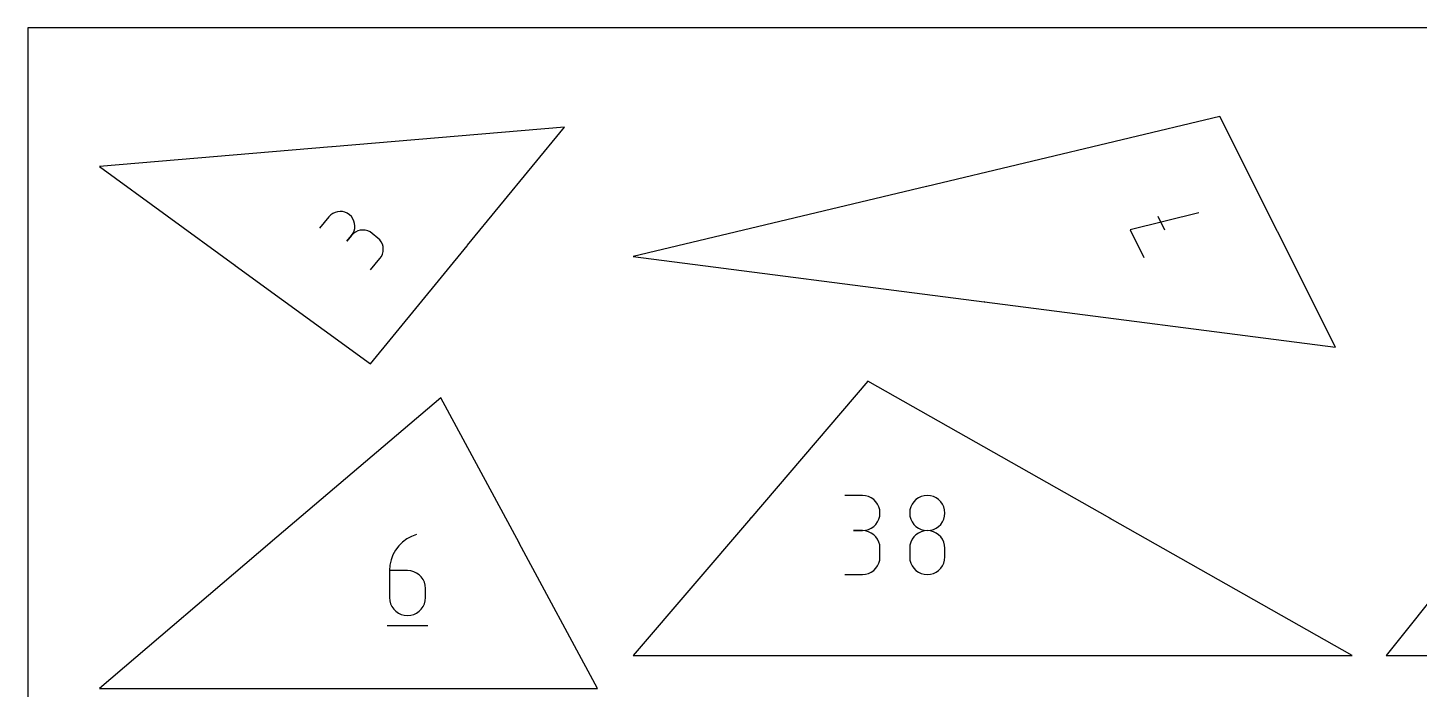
# Model space of a CAD drawing. Extents: x 0 to 200, y 0 to 297.
# Drawn here: x 0 to 129.7, y 235.2 to 296.9 of the extents above; entities that cross this region are included whole.
import ezdxf

# ---------------------------------------------------------------- set-up
doc = ezdxf.new("R2010")
doc.units = 0

msp = doc.modelspace()

# ---------------------------------------------------------------- linework, layer by layer
at = {"layer": 'annotation', "color": 1}
for p, q in [((28.342157, 285.826108), (28.336814, 285.825655)), ((28.342611, 285.820758), (28.33994, 285.820531)), ((28.340506, 285.813867), (28.342157, 285.826108)), ((28.347135, 285.825185), (28.346842, 285.824483)), ((28.347379, 285.825603), (28.347135, 285.825185)), ((28.347685, 285.82596), (28.347379, 285.825603)), ((28.347683, 285.814476), (28.35194, 285.822832)), ((28.353019, 285.814929), (28.347683, 285.814476)), ((28.348042, 285.826254), (28.347685, 285.82596)), ((28.34844, 285.82648), (28.348042, 285.826254)), ((28.348869, 285.826635), (28.34844, 285.82648)), ((28.34932, 285.826716), (28.348869, 285.826635)), ((28.349782, 285.826718), (28.34932, 285.826716)), ((28.350246, 285.82664), (28.349782, 285.826718)), ((28.350701, 285.826476), (28.350246, 285.82664)), ((28.351117, 285.826231), (28.350701, 285.826476)), ((28.350701, 285.826476), (28.350701, 285.826476)), ((28.351473, 285.825925), (28.351117, 285.826231)), ((28.351766, 285.825568), (28.351473, 285.825925)), ((28.351991, 285.825169), (28.351766, 285.825568)), ((28.35194, 285.822832), (28.351945, 285.82284)), ((28.35194, 285.822832), (28.35194, 285.822832)), ((28.351945, 285.82284), (28.35195, 285.822848)), ((28.35195, 285.822848), (28.351955, 285.822856)), ((28.351955, 285.822856), (28.35196, 285.822864)), ((28.35196, 285.822864), (28.351964, 285.822872)), ((28.351964, 285.822872), (28.351969, 285.822881)), ((28.351969, 285.822881), (28.351973, 285.82289)), ((28.351973, 285.82289), (28.351977, 285.822899)), ((28.351977, 285.822899), (28.351981, 285.822909)), ((28.351981, 285.822909), (28.352148, 285.823363)), ((28.351981, 285.822909), (28.351981, 285.822909)), ((28.352146, 285.824739), (28.351991, 285.825169)), ((28.352226, 285.824289), (28.352146, 285.824739)), ((28.352148, 285.823363), (28.352228, 285.823827)), ((28.352228, 285.823827), (28.352226, 285.824289)), ((83.799542, 282.130832), (83.797032, 282.126749)), ((83.803077, 282.116007), (83.799542, 282.130832)), ((28.06677, 279.295476), (27.19989, 278.236184)), ((28.239781, 279.471998), (28.06677, 279.295476)), ((28.435768, 279.610938), (28.239781, 279.471998)), ((28.64926, 279.711795), (28.435768, 279.610938)), ((28.874786, 279.774067), (28.64926, 279.711795)), ((29.106876, 279.797253), (28.874786, 279.774067)), ((29.340057, 279.780852), (29.106876, 279.797253)), ((29.568861, 279.724363), (29.340057, 279.780852)), ((29.787814, 279.627284), (29.568861, 279.724363)), ((29.991447, 279.489113), (29.787814, 279.627284)), ((30.168059, 279.316107), (29.991447, 279.489113)), ((29.991447, 279.489113), (29.991447, 279.489113)), ((30.307225, 279.120117), (30.168059, 279.316107)), ((30.40838, 278.906583), (30.307225, 279.120117)), ((30.470957, 278.680947), (30.40838, 278.906583)), ((109.17523, 279.678853), (102.781669, 278.074514)), ((105.343385, 279.358453), (105.98436, 278.079579)), ((30.185355, 277.561716), (30.324161, 277.76623)), ((30.358366, 277.738238), (30.185355, 277.561716)), ((30.324161, 277.76623), (30.421558, 277.985852)), ((30.554353, 277.877179), (30.358366, 277.738238)), ((30.421558, 277.985852), (30.478112, 278.21514)), ((30.49439, 278.448653), (30.470957, 278.680947)), ((30.478112, 278.21514), (30.49439, 278.448653)), ((30.767845, 277.978035), (30.554353, 277.877179)), ((30.993371, 278.040307), (30.767845, 277.978035)), ((31.225461, 278.063494), (30.993371, 278.040307)), ((31.458643, 278.047092), (31.225461, 278.063494)), ((31.687446, 277.990603), (31.458643, 278.047092)), ((31.906399, 277.893524), (31.687446, 277.990603)), ((32.110032, 277.755353), (31.906399, 277.893524)), ((32.640426, 277.321301), (32.110032, 277.755353)), ((32.110032, 277.755353), (32.110032, 277.755353)), ((102.781669, 278.074514), (104.0638, 275.516406)), ((116.525687, 277.896824), (116.538794, 277.903393)), ((116.529383, 277.890044), (116.529379, 277.88989)), ((116.529379, 277.88989), (116.529379, 277.88989)), ((116.529379, 277.88989), (116.529418, 277.889528)), ((116.529398, 277.890196), (116.529383, 277.890044)), ((116.529424, 277.890346), (116.529398, 277.890196)), ((116.529418, 277.889528), (116.529518, 277.889188)), ((116.52946, 277.890492), (116.529424, 277.890346)), ((116.529507, 277.890635), (116.52946, 277.890492)), ((116.529565, 277.890774), (116.529507, 277.890635)), ((116.529518, 277.889188), (116.529673, 277.888874)), ((116.529632, 277.890908), (116.529565, 277.890774)), ((116.52971, 277.891037), (116.529632, 277.890908)), ((116.529673, 277.888874), (116.529878, 277.888592)), ((116.529797, 277.891161), (116.52971, 277.891037)), ((116.530729, 277.892257), (116.529797, 277.891161)), ((116.529797, 277.891161), (116.529797, 277.891161)), ((116.529878, 277.888592), (116.530126, 277.88835)), ((116.530126, 277.88835), (116.530413, 277.888152)), ((116.530413, 277.888152), (116.530731, 277.888004)), ((116.531758, 277.893244), (116.530729, 277.892257)), ((116.530731, 277.888004), (116.531076, 277.887913)), ((116.531076, 277.887913), (116.53144, 277.887884)), ((116.53144, 277.887884), (116.532875, 277.887972)), ((116.53144, 277.887884), (116.53144, 277.887884)), ((116.532874, 277.894118), (116.531758, 277.893244)), ((116.534067, 277.894873), (116.532874, 277.894118)), ((116.532875, 277.887972), (116.534281, 277.888202)), ((116.535327, 277.895505), (116.534067, 277.894873)), ((116.534281, 277.888202), (116.535648, 277.888572)), ((116.538794, 277.903393), (116.534419, 277.904846)), ((116.536646, 277.896008), (116.535327, 277.895505)), ((116.535648, 277.888572), (116.536966, 277.889075)), ((116.538012, 277.896379), (116.536646, 277.896008)), ((116.536966, 277.889075), (116.538227, 277.889706)), ((116.539417, 277.896611), (116.538012, 277.896379)), ((116.538227, 277.889706), (116.539419, 277.890462)), ((116.54085, 277.896701), (116.539417, 277.896611)), ((116.539419, 277.890462), (116.540535, 277.891337)), ((116.540535, 277.891337), (116.541562, 277.892326)), ((116.541216, 277.896673), (116.54085, 277.896701)), ((116.54085, 277.896701), (116.54085, 277.896701)), ((116.541562, 277.896582), (116.541216, 277.896673)), ((116.541881, 277.896435), (116.541562, 277.896582)), ((116.541562, 277.892326), (116.542493, 277.893424)), ((116.542167, 277.896236), (116.541881, 277.896435)), ((116.542416, 277.895993), (116.542167, 277.896236)), ((116.54262, 277.89571), (116.542416, 277.895993)), ((116.542493, 277.893424), (116.542581, 277.893548)), ((116.542493, 277.893424), (116.542493, 277.893424)), ((116.542581, 277.893548), (116.542658, 277.893678)), ((116.542775, 277.895394), (116.54262, 277.89571)), ((116.542658, 277.893678), (116.542726, 277.893813)), ((116.542726, 277.893813), (116.542784, 277.893953)), ((116.542874, 277.895051), (116.542775, 277.895394)), ((116.542784, 277.893953), (116.542831, 277.894096)), ((116.542831, 277.894096), (116.542868, 277.894241)), ((116.542868, 277.894241), (116.542894, 277.894389)), ((116.542911, 277.894686), (116.542874, 277.895051)), ((116.542894, 277.894389), (116.542908, 277.894537)), ((116.542908, 277.894537), (116.542911, 277.894686)), ((116.542911, 277.894686), (116.542911, 277.894686)), ((30.185355, 277.561716), (29.751303, 277.031322)), ((29.751303, 277.031322), (30.185355, 277.561716)), ((30.185355, 277.561716), (30.185355, 277.561716)), ((32.816226, 277.14896), (32.640426, 277.321301)), ((32.954741, 276.953502), (32.816226, 277.14896)), ((33.055387, 276.740385), (32.954741, 276.953502)), ((33.117581, 276.515063), (33.055387, 276.740385)), ((33.140739, 276.282993), (33.117581, 276.515063)), ((40.984038, 276.624615), (40.984035, 276.624326)), ((40.984035, 276.624326), (40.984082, 276.624036)), ((40.984091, 276.624897), (40.984038, 276.624615)), ((40.984082, 276.624036), (40.984183, 276.623752)), ((40.98419, 276.625165), (40.984091, 276.624897)), ((40.984183, 276.623752), (40.984183, 276.623752)), ((40.984183, 276.623752), (40.984731, 276.622702)), ((40.984333, 276.625414), (40.98419, 276.625165)), ((40.984516, 276.625636), (40.984333, 276.625414)), ((40.984739, 276.625826), (40.984516, 276.625636)), ((40.984731, 276.622702), (40.985377, 276.621723)), ((40.984998, 276.625977), (40.984739, 276.625826)), ((40.985115, 276.626026), (40.984998, 276.625977)), ((40.984998, 276.625977), (40.984998, 276.625977)), ((40.985235, 276.626065), (40.985115, 276.626026)), ((40.985356, 276.626096), (40.985235, 276.626065)), ((40.985478, 276.626118), (40.985356, 276.626096)), ((40.985377, 276.621723), (40.986114, 276.620819)), ((40.985602, 276.62613), (40.985478, 276.626118)), ((40.985725, 276.626134), (40.985602, 276.62613)), ((40.985849, 276.626128), (40.985725, 276.626134)), ((40.985972, 276.626113), (40.985849, 276.626128)), ((40.986095, 276.626089), (40.985972, 276.626113)), ((40.987232, 276.625757), (40.986095, 276.626089)), ((40.986095, 276.626089), (40.986095, 276.626089)), ((40.986114, 276.620819), (40.986936, 276.619996)), ((40.986936, 276.619996), (40.987834, 276.619261)), ((40.988321, 276.625315), (40.987232, 276.625757)), ((40.987834, 276.619261), (40.988804, 276.618618)), ((40.989353, 276.624769), (40.988321, 276.625315)), ((40.988804, 276.618618), (40.989836, 276.618073)), ((40.990321, 276.624126), (40.989353, 276.624769)), ((40.989836, 276.618073), (40.990926, 276.617633)), ((40.99122, 276.62339), (40.990321, 276.624126)), ((40.990672, 276.633162), (40.998319, 276.623435)), ((40.990926, 276.617633), (40.992065, 276.617302)), ((40.992042, 276.622568), (40.99122, 276.62339)), ((40.99278, 276.621665), (40.992042, 276.622568)), ((40.992065, 276.617302), (40.992065, 276.617302)), ((40.992065, 276.617302), (40.992187, 276.617278)), ((40.992187, 276.617278), (40.992311, 276.617263)), ((40.992311, 276.617263), (40.992436, 276.617257)), ((40.992436, 276.617257), (40.99256, 276.617261)), ((40.99256, 276.617261), (40.992683, 276.617273)), ((40.992683, 276.617273), (40.992805, 276.617295)), ((40.993427, 276.620687), (40.99278, 276.621665)), ((40.992805, 276.617295), (40.992925, 276.617325)), ((40.992925, 276.617325), (40.993041, 276.617364)), ((40.993041, 276.617364), (40.993154, 276.617412)), ((40.993154, 276.617412), (40.993416, 276.617563)), ((40.993154, 276.617412), (40.993154, 276.617412)), ((40.993416, 276.617563), (40.993641, 276.617753)), ((40.993976, 276.619639), (40.993427, 276.620687)), ((40.993641, 276.617753), (40.993827, 276.617975)), ((40.993827, 276.617975), (40.99397, 276.618224)), ((40.99397, 276.618224), (40.99407, 276.618493)), ((40.994078, 276.619354), (40.993976, 276.619639)), ((40.993976, 276.619639), (40.993976, 276.619639)), ((40.99407, 276.618493), (40.994123, 276.618775)), ((40.994126, 276.619064), (40.994078, 276.619354)), ((40.994123, 276.618775), (40.994126, 276.619064)), ((40.994156, 276.626841), (40.995857, 276.628919)), ((40.998319, 276.623435), (41.00172, 276.627592)), ((31.964463, 274.33706), (32.831343, 275.396353)), ((32.831343, 275.396353), (32.970163, 275.600855)), ((32.831343, 275.396353), (32.831343, 275.396353)), ((32.970163, 275.600855), (33.067613, 275.820433)), ((33.067613, 275.820433), (33.124277, 276.049631)), ((33.124277, 276.049631), (33.140739, 276.282993)), ((19.308946, 274.782761), (19.308938, 274.782183)), ((19.308938, 274.782183), (19.309027, 274.781612)), ((19.309054, 274.783335), (19.308946, 274.782761)), ((19.309027, 274.781612), (19.309213, 274.781064)), ((19.309264, 274.783891), (19.309054, 274.783335)), ((19.309213, 274.781064), (19.309492, 274.780551)), ((19.309578, 274.784416), (19.309264, 274.783891)), ((19.309492, 274.780551), (19.309862, 274.780087)), ((19.312567, 274.788527), (19.309578, 274.784416)), ((19.309578, 274.784416), (19.309578, 274.784416)), ((19.309862, 274.780087), (19.310322, 274.779685)), ((19.310322, 274.779685), (19.310322, 274.779685)), ((19.310322, 274.779685), (19.310846, 274.779372)), ((19.310846, 274.779372), (19.311401, 274.779163)), ((19.311401, 274.779163), (19.311975, 274.779056)), ((19.311975, 274.779056), (19.312554, 274.779048)), ((19.312554, 274.779048), (19.313124, 274.779139)), ((19.313231, 274.789314), (19.312567, 274.788527)), ((19.315304, 274.786537), (19.312567, 274.788527)), ((19.313124, 274.779139), (19.313673, 274.779325)), ((19.313989, 274.789984), (19.313231, 274.789314)), ((19.313673, 274.779325), (19.314186, 274.779605)), ((19.314825, 274.790533), (19.313989, 274.789984)), ((19.314186, 274.779605), (19.31465, 274.779976)), ((19.31465, 274.779976), (19.315052, 274.780436)), ((19.315724, 274.790956), (19.314825, 274.790533)), ((19.315052, 274.780436), (19.316049, 274.781806)), ((19.315763, 274.786135), (19.315304, 274.786537)), ((19.316671, 274.791248), (19.315724, 274.790956)), ((19.316133, 274.785672), (19.315763, 274.786135)), ((19.316049, 274.781806), (19.316363, 274.782331)), ((19.316049, 274.781806), (19.316049, 274.781806)), ((19.316412, 274.785159), (19.316133, 274.785672)), ((19.316363, 274.782331), (19.316572, 274.782887)), ((19.316598, 274.784611), (19.316412, 274.785159)), ((19.316572, 274.782887), (19.31668, 274.783461)), ((19.316688, 274.78404), (19.316598, 274.784611)), ((19.317653, 274.791404), (19.316671, 274.791248)), ((19.31668, 274.783461), (19.316688, 274.78404)), ((19.323484, 274.791314), (19.31732, 274.795794)), ((19.318654, 274.791421), (19.317653, 274.791404)), ((19.319659, 274.791293), (19.318654, 274.791421)), ((19.320654, 274.791016), (19.319659, 274.791293)), ((19.320654, 274.791016), (19.320654, 274.791016)), ((89.178426, 271.373048), (89.178407, 271.372567)), ((89.178407, 271.372567), (89.178473, 271.372103)), ((89.17853, 271.37352), (89.178426, 271.373048)), ((89.178426, 271.373048), (89.178426, 271.373048)), ((89.178473, 271.372103), (89.178616, 271.371664)), ((89.178712, 271.373955), (89.17853, 271.37352)), ((89.178616, 271.371664), (89.17883, 271.37126)), ((89.178962, 271.374344), (89.178712, 271.373955)), ((89.17883, 271.37126), (89.179109, 271.370898)), ((89.179272, 271.374681), (89.178962, 271.374344)), ((89.179112, 271.378362), (89.179093, 271.377881)), ((89.179093, 271.377881), (89.179159, 271.377416)), ((89.179109, 271.370898), (89.179446, 271.370588)), ((89.179284, 271.379692), (89.179112, 271.378362)), ((89.179112, 271.378362), (89.179112, 271.378362)), ((89.179159, 271.377416), (89.179302, 271.376978)), ((89.179633, 271.374961), (89.179272, 271.374681)), ((89.179388, 271.380163), (89.179284, 271.379692)), ((89.179302, 271.376978), (89.179516, 271.376574)), ((89.179569, 271.380595), (89.179388, 271.380163)), ((89.179446, 271.370588), (89.179834, 271.370338)), ((89.179516, 271.376574), (89.179795, 271.376212)), ((89.179819, 271.380983), (89.179569, 271.380595)), ((89.180038, 271.375175), (89.179633, 271.374961)), ((89.179795, 271.376212), (89.180132, 271.375902)), ((89.180129, 271.381319), (89.179819, 271.380983)), ((89.179834, 271.370338), (89.180268, 271.370156)), ((89.180477, 271.375319), (89.180038, 271.375175)), ((89.18049, 271.381598), (89.180129, 271.381319)), ((89.180132, 271.375902), (89.18052, 271.375652)), ((89.180268, 271.370156), (89.18074, 271.370052)), ((89.180943, 271.375384), (89.180477, 271.375319)), ((89.180895, 271.381812), (89.18049, 271.381598)), ((89.18052, 271.375652), (89.180954, 271.37547)), ((89.18074, 271.370052), (89.183397, 271.369709)), ((89.181334, 271.381956), (89.180895, 271.381812)), ((89.181426, 271.375366), (89.180943, 271.375384)), ((89.180954, 271.37547), (89.181426, 271.375366)), ((89.1818, 271.382021), (89.181334, 271.381956)), ((89.181426, 271.375366), (89.182757, 271.375194)), ((89.182757, 271.375194), (89.181426, 271.375366)), ((89.181426, 271.375366), (89.181426, 271.375366)), ((89.182283, 271.382002), (89.1818, 271.382021)), ((89.18494, 271.381659), (89.182283, 271.382002)), ((89.182283, 271.382002), (89.182283, 271.382002)), ((89.188913, 271.377097), (89.188894, 271.376613)), ((89.188894, 271.376613), (89.188959, 271.376148)), ((89.189084, 271.37842), (89.188913, 271.377097)), ((89.188913, 271.377097), (89.188913, 271.377097)), ((89.188959, 271.376148), (89.189102, 271.375709)), ((89.189188, 271.378893), (89.189084, 271.37842)), ((89.189102, 271.375709), (89.189316, 271.375305)), ((89.18937, 271.379327), (89.189188, 271.378893)), ((89.189205, 271.368945), (89.190003, 271.369132)), ((89.189205, 271.368945), (89.189205, 271.368945)), ((89.195267, 271.381847), (89.189284, 271.382619)), ((89.189316, 271.375305), (89.189595, 271.374945)), ((89.189619, 271.379716), (89.18937, 271.379327)), ((89.189595, 271.374945), (89.189932, 271.374635)), ((89.189929, 271.380053), (89.189619, 271.379716)), ((89.190291, 271.380332), (89.189929, 271.380053)), ((89.189932, 271.374635), (89.190321, 271.374386)), ((89.190003, 271.369132), (89.190751, 271.369426)), ((89.190696, 271.380547), (89.190291, 271.380332)), ((89.190321, 271.374386), (89.190755, 271.374205)), ((89.191135, 271.38069), (89.190696, 271.380547)), ((89.190751, 271.369426), (89.191441, 271.369819)), ((89.190755, 271.374205), (89.191227, 271.3741)), ((89.191601, 271.380756), (89.191135, 271.38069)), ((89.191227, 271.3741), (89.193884, 271.373757)), ((89.191441, 271.369819), (89.192064, 271.370302)), ((89.192084, 271.380737), (89.191601, 271.380756)), ((89.192064, 271.370302), (89.192612, 271.370865)), ((89.192555, 271.380633), (89.192084, 271.380737)), ((89.192084, 271.380737), (89.192084, 271.380737)), ((89.192989, 271.380451), (89.192555, 271.380633)), ((89.192612, 271.370865), (89.193076, 271.371502)), ((89.193377, 271.380201), (89.192989, 271.380451)), ((89.193076, 271.371502), (89.193449, 271.372201)), ((89.193714, 271.379891), (89.193377, 271.380201)), ((89.193449, 271.372201), (89.193721, 271.372956)), ((89.193993, 271.379528), (89.193714, 271.379891)), ((89.193721, 271.372956), (89.193884, 271.373757)), ((89.193884, 271.373757), (89.194397, 271.377734)), ((89.194207, 271.379123), (89.193993, 271.379528)), ((89.194351, 271.378684), (89.194207, 271.379123)), ((89.194416, 271.378218), (89.194351, 271.378684)), ((89.194397, 271.377734), (89.194416, 271.378218)), ((89.194397, 271.377734), (89.194397, 271.377734)), ((77.812682, 253.308043), (76.173733, 253.308043)), ((78.10745, 253.281585), (77.812682, 253.308043)), ((78.384818, 253.205337), (78.10745, 253.281585)), ((78.64017, 253.08399), (78.384818, 253.205337)), ((78.868894, 252.922231), (78.64017, 253.08399)), ((83.031634, 253.083527), (82.802849, 252.921768)), ((83.28691, 253.204875), (83.031634, 253.083527)), ((83.564018, 253.281122), (83.28691, 253.204875)), ((83.858299, 253.30758), (83.564018, 253.281122)), ((84.152581, 253.281122), (83.858299, 253.30758)), ((83.858299, 253.30758), (83.858299, 253.30758)), ((84.429689, 253.204875), (84.152581, 253.281122)), ((84.684965, 253.083527), (84.429689, 253.204875)), ((84.91375, 252.921768), (84.684965, 253.083527)), ((79.066377, 252.724752), (78.868894, 252.922231)), ((79.228005, 252.49624), (79.066377, 252.724752)), ((79.349166, 252.241386), (79.228005, 252.49624)), ((79.425245, 251.964879), (79.349166, 252.241386)), ((79.45163, 251.671409), (79.425245, 251.964879)), ((79.425245, 251.376561), (79.45163, 251.671409)), ((79.45163, 251.671409), (79.45163, 251.671409)), ((82.245797, 251.964416), (82.219351, 251.670946)), ((82.219351, 251.670946), (82.219351, 251.670946)), ((82.219351, 251.670946), (82.245812, 251.376098)), ((82.322029, 252.240923), (82.245797, 251.964416)), ((82.443387, 252.495777), (82.322029, 252.240923)), ((82.605214, 252.724289), (82.443387, 252.495777)), ((82.802849, 252.921768), (82.605214, 252.724289)), ((85.111385, 252.724289), (84.91375, 252.921768)), ((85.273212, 252.495777), (85.111385, 252.724289)), ((85.39457, 252.240923), (85.273212, 252.495777)), ((85.470802, 251.964416), (85.39457, 252.240923)), ((85.470787, 251.376098), (85.497248, 251.670946)), ((85.497248, 251.670946), (85.470802, 251.964416)), ((85.497248, 251.670946), (85.497248, 251.670946)), ((67.374158, 251.180624), (67.372418, 251.178587)), ((67.374504, 251.180962), (67.374158, 251.180624)), ((67.374893, 251.181226), (67.374504, 251.180962)), ((67.375315, 251.181415), (67.374893, 251.181226)), ((67.375759, 251.181527), (67.375315, 251.181415)), ((67.376214, 251.181563), (67.375759, 251.181527)), ((67.37667, 251.181521), (67.376214, 251.181563)), ((67.377115, 251.181401), (67.37667, 251.181521)), ((67.377539, 251.181202), (67.377115, 251.181401)), ((67.378232, 251.177144), (67.37736, 251.176124)), ((67.37736, 251.176124), (67.378232, 251.177144)), ((67.377932, 251.180923), (67.377539, 251.181202)), ((67.378271, 251.180577), (67.377932, 251.180923)), ((67.377932, 251.180923), (67.377932, 251.180923)), ((67.378232, 251.177144), (67.378512, 251.177538)), ((67.378578, 251.177482), (67.378232, 251.177144)), ((67.378232, 251.177144), (67.378232, 251.177144)), ((67.378535, 251.180188), (67.378271, 251.180577)), ((67.378512, 251.177538), (67.378712, 251.177964)), ((67.378724, 251.179766), (67.378535, 251.180188)), ((67.378967, 251.177746), (67.378578, 251.177482)), ((67.378712, 251.177964), (67.378832, 251.17841)), ((67.378837, 251.179322), (67.378724, 251.179766)), ((67.378832, 251.17841), (67.378873, 251.178866)), ((67.378873, 251.178866), (67.378837, 251.179322)), ((67.379389, 251.177934), (67.378967, 251.177746)), ((67.379833, 251.178047), (67.379389, 251.177934)), ((67.380288, 251.178082), (67.379833, 251.178047)), ((67.379967, 251.186881), (67.379926, 251.186424)), ((67.379926, 251.186424), (67.379962, 251.185969)), ((67.379962, 251.185969), (67.380074, 251.185524)), ((67.380087, 251.187327), (67.379967, 251.186881)), ((67.380074, 251.185524), (67.380263, 251.185102)), ((67.380287, 251.187752), (67.380087, 251.187327)), ((67.380263, 251.185102), (67.380527, 251.184712)), ((67.380566, 251.188146), (67.380287, 251.187752)), ((67.380743, 251.178041), (67.380288, 251.178082)), ((67.380527, 251.184712), (67.380866, 251.184366)), ((67.380912, 251.188484), (67.380566, 251.188146)), ((67.380566, 251.188146), (67.380566, 251.188146)), ((67.381189, 251.177921), (67.380743, 251.178041)), ((67.380866, 251.184366), (67.381885, 251.183495)), ((67.381301, 251.188748), (67.380912, 251.188484)), ((67.381613, 251.177722), (67.381189, 251.177921)), ((67.381723, 251.188936), (67.381301, 251.188748)), ((67.381579, 251.17076), (67.383319, 251.172797)), ((67.382006, 251.177443), (67.381613, 251.177722)), ((67.382168, 251.189048), (67.381723, 251.188936)), ((67.381885, 251.183495), (67.381885, 251.183495)), ((67.381885, 251.183495), (67.38228, 251.183215)), ((67.383026, 251.176571), (67.382006, 251.177443)), ((67.382006, 251.177443), (67.382006, 251.177443)), ((67.382623, 251.189084), (67.382168, 251.189048)), ((67.38228, 251.183215), (67.382706, 251.183015)), ((67.383079, 251.189041), (67.382623, 251.189084)), ((67.382706, 251.183015), (67.383152, 251.182895)), ((67.383363, 251.176227), (67.383026, 251.176571)), ((67.383526, 251.188921), (67.383079, 251.189041)), ((67.383152, 251.182895), (67.383609, 251.182853)), ((67.383319, 251.172797), (67.3836, 251.173191)), ((67.383319, 251.172797), (67.383319, 251.172797)), ((67.383626, 251.175839), (67.383363, 251.176227)), ((67.383952, 251.18872), (67.383526, 251.188921)), ((67.3836, 251.173191), (67.383799, 251.173617)), ((67.383609, 251.182853), (67.384065, 251.182888)), ((67.383814, 251.175418), (67.383626, 251.175839)), ((67.383799, 251.173617), (67.38392, 251.174063)), ((67.383926, 251.174974), (67.383814, 251.175418)), ((67.38392, 251.174063), (67.383962, 251.174519)), ((67.383962, 251.174519), (67.383926, 251.174974)), ((67.384346, 251.18844), (67.383952, 251.18872)), ((67.384065, 251.182888), (67.384509, 251.183001)), ((67.387405, 251.185827), (67.384346, 251.18844)), ((67.384346, 251.18844), (67.384346, 251.18844)), ((67.384509, 251.183001), (67.384931, 251.183189)), ((67.384931, 251.183189), (67.38532, 251.183452)), ((67.38532, 251.183452), (67.385665, 251.18379)), ((67.385665, 251.18379), (67.387405, 251.185827)), ((67.387985, 251.185253), (67.387405, 251.185827)), ((67.388467, 251.184614), (67.387985, 251.185253)), ((67.388848, 251.18392), (67.388467, 251.184614)), ((67.389126, 251.183184), (67.388848, 251.18392)), ((67.388868, 251.17929), (67.389148, 251.180058)), ((67.388868, 251.17929), (67.388868, 251.17929)), ((67.388927, 251.177038), (67.392846, 251.181625)), ((67.389298, 251.182418), (67.389126, 251.183184)), ((67.389148, 251.180058), (67.389312, 251.180843)), ((67.38936, 251.181634), (67.389298, 251.182418)), ((67.389312, 251.180843), (67.38936, 251.181634)), ((78.64017, 250.254371), (78.868894, 250.416364)), ((78.868894, 250.416364), (79.066377, 250.614231)), ((79.066377, 250.614231), (79.228005, 250.843321)), ((79.228005, 250.843321), (79.349166, 251.098981)), ((79.349166, 251.098981), (79.425245, 251.376561)), ((82.245812, 251.376098), (82.322082, 251.098518)), ((82.322082, 251.098518), (82.44349, 250.842858)), ((82.44349, 250.842858), (82.605366, 250.613768)), ((82.605366, 250.613768), (82.803039, 250.415901)), ((82.803039, 250.415901), (83.03184, 250.253908)), ((84.684759, 250.253908), (84.91356, 250.415901)), ((84.91356, 250.415901), (85.111233, 250.613768)), ((85.111233, 250.613768), (85.273109, 250.842858)), ((85.273109, 250.842858), (85.394517, 251.098518)), ((85.394517, 251.098518), (85.470787, 251.376098)), ((100.884507, 251.178981), (100.892742, 251.183475)), ((100.889168, 251.176341), (100.884507, 251.178981)), ((100.890104, 251.188133), (100.889466, 251.187719)), ((100.890542, 251.188339), (100.890104, 251.188133)), ((100.890997, 251.188462), (100.890542, 251.188339)), ((100.891457, 251.188503), (100.890997, 251.188462)), ((100.891913, 251.188464), (100.891457, 251.188503)), ((100.892356, 251.18835), (100.891913, 251.188464)), ((100.89207, 251.172964), (100.897318, 251.169991)), ((100.892773, 251.188162), (100.892356, 251.18835)), ((100.892742, 251.183475), (100.892751, 251.183479)), ((100.892742, 251.183475), (100.892742, 251.183475)), ((100.892751, 251.183479), (100.89276, 251.183482)), ((100.89276, 251.183482), (100.892768, 251.183486)), ((100.892768, 251.183486), (100.892777, 251.18349)), ((100.893156, 251.187903), (100.892773, 251.188162)), ((100.892777, 251.18349), (100.892785, 251.183495)), ((100.892785, 251.183495), (100.892794, 251.183499)), ((100.892794, 251.183499), (100.892802, 251.183504)), ((100.892802, 251.183504), (100.892811, 251.18351)), ((100.892811, 251.18351), (100.89282, 251.183516)), ((100.89282, 251.183516), (100.893214, 251.183797)), ((100.89282, 251.183516), (100.89282, 251.183516)), ((100.893495, 251.187576), (100.893156, 251.187903)), ((100.893214, 251.183797), (100.893542, 251.184134)), ((100.893779, 251.187184), (100.893495, 251.187576)), ((100.893542, 251.184134), (100.893802, 251.184516)), ((100.893983, 251.186747), (100.893779, 251.187184)), ((100.893779, 251.187184), (100.893779, 251.187184)), ((100.893802, 251.184516), (100.89399, 251.184934)), ((100.894104, 251.186293), (100.893983, 251.186747)), ((100.89399, 251.184934), (100.894105, 251.185376)), ((100.894144, 251.185832), (100.894104, 251.186293)), ((100.894105, 251.185376), (100.894144, 251.185832)), ((100.894269, 251.173451), (100.894269, 251.173451)), ((100.894269, 251.173451), (100.895076, 251.173322)), ((100.895076, 251.173322), (100.895878, 251.173311)), ((100.895878, 251.173311), (100.896663, 251.173414)), ((100.896663, 251.173414), (100.897421, 251.173625)), ((100.896752, 251.180209), (100.896719, 251.179747)), ((100.896719, 251.179747), (100.896764, 251.179291)), ((100.896867, 251.180665), (100.896752, 251.180209)), ((100.896764, 251.179291), (100.896886, 251.178851)), ((100.897067, 251.181105), (100.896867, 251.180665)), ((100.896886, 251.178851), (100.897081, 251.178436)), ((100.897728, 251.182272), (100.897067, 251.181105)), ((100.897067, 251.181105), (100.897067, 251.181105)), ((100.897081, 251.178436), (100.897346, 251.178058)), ((100.897346, 251.178058), (100.897679, 251.177726)), ((100.897421, 251.173625), (100.89814, 251.173939)), ((100.897679, 251.177726), (100.898076, 251.177452)), ((100.898003, 251.18267), (100.897728, 251.182272)), ((100.898335, 251.183004), (100.898003, 251.18267)), ((100.898076, 251.177452), (100.900406, 251.176131)), ((100.89814, 251.173939), (100.89881, 251.174352)), ((100.898714, 251.183269), (100.898335, 251.183004)), ((100.899129, 251.183465), (100.898714, 251.183269)), ((100.89881, 251.174352), (100.899418, 251.174858)), ((100.899569, 251.183587), (100.899129, 251.183465)), ((100.899418, 251.174858), (100.899954, 251.175453)), ((100.900025, 251.183633), (100.899569, 251.183587)), ((100.899954, 251.175453), (100.900406, 251.176131)), ((100.900486, 251.1836), (100.900025, 251.183633)), ((100.900406, 251.176131), (100.902389, 251.179632)), ((100.900941, 251.183485), (100.900486, 251.1836)), ((100.901381, 251.183286), (100.900941, 251.183485)), ((100.901779, 251.183011), (100.901381, 251.183286)), ((100.901381, 251.183286), (100.901381, 251.183286)), ((100.902112, 251.182679), (100.901779, 251.183011)), ((100.902377, 251.1823), (100.902112, 251.182679)), ((100.902572, 251.181886), (100.902377, 251.1823)), ((100.902389, 251.179632), (100.902589, 251.180072)), ((100.902389, 251.179632), (100.902389, 251.179632)), ((100.902693, 251.181445), (100.902572, 251.181886)), ((100.902589, 251.180072), (100.902705, 251.180528)), ((100.902738, 251.180989), (100.902693, 251.181445)), ((100.902705, 251.180528), (100.902738, 251.180989)), ((35.322858, 249.247214), (34.925566, 248.947612)), ((35.764307, 249.490246), (35.322858, 249.247214)), ((36.245382, 249.67062), (35.764307, 249.490246)), ((36.245382, 249.67062), (36.245382, 249.67062)), ((77.812682, 250.030146), (76.99205, 250.030146)), ((76.99205, 250.030146), (77.812682, 250.030146)), ((77.812682, 250.030146), (78.10745, 250.056611)), ((78.10745, 250.003688), (77.812682, 250.030146)), ((77.812682, 250.030146), (77.812682, 250.030146)), ((78.10745, 250.056611), (78.384818, 250.132903)), ((78.384818, 249.927441), (78.10745, 250.003688)), ((78.384818, 250.132903), (78.64017, 250.254371)), ((78.64017, 249.806093), (78.384818, 249.927441)), ((78.868894, 249.644335), (78.64017, 249.806093)), ((79.066377, 249.446855), (78.868894, 249.644335)), ((79.228005, 249.218344), (79.066377, 249.446855)), ((79.349166, 248.96349), (79.228005, 249.218344)), ((82.443387, 249.216646), (82.322029, 248.961067)), ((82.605214, 249.445678), (82.443387, 249.216646)), ((82.802849, 249.643506), (82.605214, 249.445678)), ((83.031634, 249.805476), (82.802849, 249.643506)), ((83.28691, 249.926932), (83.031634, 249.805476)), ((83.03184, 250.253908), (83.287097, 250.13244)), ((83.564018, 250.00322), (83.28691, 249.926932)), ((83.287097, 250.13244), (83.56414, 250.056148)), ((83.858299, 250.029684), (83.564018, 250.00322)), ((83.56414, 250.056148), (83.858299, 250.029684)), ((83.858299, 250.029684), (84.152459, 250.056148)), ((84.152581, 250.003235), (83.858299, 250.029684)), ((83.858299, 250.029684), (83.858299, 250.029684)), ((83.858299, 250.029684), (83.858299, 250.029684)), ((84.152459, 250.056148), (84.429502, 250.13244)), ((84.429689, 249.926986), (84.152581, 250.003235)), ((84.429502, 250.13244), (84.684759, 250.253908)), ((84.684965, 249.805579), (84.429689, 249.926986)), ((84.91375, 249.643659), (84.684965, 249.805579)), ((85.111385, 249.445868), (84.91375, 249.643659)), ((85.273212, 249.216852), (85.111385, 249.445868)), ((85.39457, 248.961253), (85.273212, 249.216852)), ((22.578096, 248.868462), (22.577728, 248.863866)), ((22.5876, 248.857298), (22.578096, 248.868462)), ((22.584052, 248.872772), (22.584046, 248.872415)), ((22.584046, 248.872415), (22.584106, 248.872053)), ((22.584119, 248.873117), (22.584052, 248.872772)), ((22.584106, 248.872053), (22.584106, 248.872053)), ((22.584106, 248.872053), (22.584535, 248.870682)), ((22.584243, 248.873442), (22.584119, 248.873117)), ((22.58442, 248.873742), (22.584243, 248.873442)), ((22.584646, 248.874008), (22.58442, 248.873742)), ((22.584535, 248.870682), (22.585095, 248.869373)), ((22.584916, 248.874233), (22.584646, 248.874008)), ((22.585226, 248.874411), (22.584916, 248.874233)), ((22.585095, 248.869373), (22.58578, 248.868134)), ((22.585572, 248.874535), (22.585226, 248.874411)), ((22.585717, 248.874567), (22.585572, 248.874535)), ((22.585572, 248.874535), (22.585572, 248.874535)), ((22.585864, 248.874589), (22.585717, 248.874567)), ((22.58578, 248.868134), (22.586584, 248.866974)), ((22.586014, 248.874599), (22.585864, 248.874589)), ((22.586164, 248.874598), (22.586014, 248.874599)), ((22.586314, 248.874586), (22.586164, 248.874598)), ((22.586463, 248.874563), (22.586314, 248.874586)), ((22.58661, 248.874529), (22.586463, 248.874563)), ((22.586584, 248.866974), (22.587497, 248.865901)), ((22.586755, 248.874485), (22.58661, 248.874529)), ((22.586897, 248.874429), (22.586755, 248.874485)), ((22.588185, 248.873787), (22.586897, 248.874429)), ((22.586897, 248.874429), (22.586897, 248.874429)), ((22.587497, 248.865901), (22.588515, 248.864922)), ((22.58939, 248.873024), (22.588185, 248.873787)), ((22.588515, 248.864922), (22.589629, 248.864046)), ((22.590506, 248.87215), (22.58939, 248.873024)), ((22.589629, 248.864046), (22.590833, 248.863282)), ((22.591524, 248.871172), (22.590506, 248.87215)), ((22.590833, 248.863282), (22.59212, 248.862638)), ((22.592438, 248.870098), (22.591524, 248.871172)), ((22.59212, 248.862638), (22.59212, 248.862638)), ((22.59212, 248.862638), (22.592261, 248.862583)), ((22.592261, 248.862583), (22.592405, 248.862538)), ((22.592405, 248.862538), (22.592551, 248.862505)), ((22.59324, 248.868937), (22.592438, 248.870098)), ((22.592551, 248.862505), (22.5927, 248.862482)), ((22.5927, 248.862482), (22.59285, 248.86247)), ((22.59285, 248.86247), (22.593, 248.86247)), ((22.593, 248.86247), (22.593152, 248.86248)), ((22.593152, 248.86248), (22.593303, 248.862502)), ((22.593925, 248.867698), (22.59324, 248.868937)), ((22.593303, 248.862502), (22.593454, 248.862535)), ((22.593454, 248.862535), (22.593796, 248.862659)), ((22.593454, 248.862535), (22.593454, 248.862535)), ((22.593796, 248.862659), (22.594103, 248.862837)), ((22.594484, 248.866387), (22.593925, 248.867698)), ((22.594103, 248.862837), (22.594371, 248.863063)), ((22.594371, 248.863063), (22.594595, 248.863329)), ((22.594911, 248.865015), (22.594484, 248.866387)), ((22.594595, 248.863329), (22.594771, 248.863628)), ((22.594771, 248.863628), (22.594896, 248.863953)), ((22.594896, 248.863953), (22.594963, 248.864297)), ((22.594969, 248.864654), (22.594911, 248.865015)), ((22.594911, 248.865015), (22.594911, 248.865015)), ((22.594963, 248.864297), (22.594969, 248.864654)), ((34.28158, 248.203056), (34.04395, 247.770279)), ((34.576963, 248.59753), (34.28158, 248.203056)), ((34.925566, 248.947612), (34.576963, 248.59753)), ((45.80589, 248.860601), (45.819304, 248.867834)), ((45.819304, 248.867834), (45.814713, 248.869208)), ((79.425245, 248.686983), (79.349166, 248.96349)), ((79.45163, 248.393512), (79.425245, 248.686983)), ((79.45163, 247.572881), (79.45163, 248.393512)), ((79.45163, 248.393512), (79.45163, 248.393512)), ((82.245797, 248.683594), (82.219351, 248.388884)), ((82.219351, 248.388884), (82.219351, 247.572418)), ((82.322029, 248.961067), (82.245797, 248.683594)), ((85.470802, 248.683716), (85.39457, 248.961253)), ((85.497248, 248.388884), (85.470802, 248.683716)), ((85.497248, 247.572418), (85.497248, 248.388884)), ((85.497248, 248.388884), (85.497248, 248.388884)), ((33.760072, 246.814176), (33.722888, 246.303027)), ((33.868603, 247.30529), (33.760072, 246.814176)), ((34.04395, 247.770279), (33.868603, 247.30529)), ((78.868894, 246.321906), (79.066377, 246.519348)), ((79.066377, 246.519348), (79.228005, 246.747844)), ((79.228005, 246.747844), (79.349166, 247.002717)), ((79.349166, 247.002717), (79.425245, 247.279289)), ((79.425245, 247.279289), (79.45163, 247.572881)), ((82.219351, 247.572418), (82.219351, 247.572418)), ((82.219351, 247.572418), (82.245812, 247.277729)), ((82.245812, 247.277729), (82.322082, 247.000574)), ((82.322082, 247.000574), (82.44349, 246.74553)), ((82.44349, 246.74553), (82.605366, 246.517171)), ((82.605366, 246.517171), (82.803039, 246.320072)), ((84.91356, 246.320072), (85.111233, 246.517171)), ((85.111233, 246.517171), (85.273109, 246.74553)), ((85.273109, 246.74553), (85.394517, 247.000574)), ((85.394517, 247.000574), (85.470787, 247.277729)), ((85.470787, 247.277729), (85.497248, 247.572418)), ((33.722888, 246.303027), (33.722888, 243.789544)), ((35.402179, 246.303027), (33.722888, 246.303027)), ((35.704204, 246.276074), (35.402179, 246.303027)), ((35.988398, 246.19834), (35.704204, 246.276074)), ((36.250036, 246.074513), (35.988398, 246.19834)), ((36.484391, 245.90928), (36.250036, 246.074513)), ((36.686735, 245.707329), (36.484391, 245.90928)), ((36.852341, 245.473349), (36.686735, 245.707329)), ((36.976484, 245.212027), (36.852341, 245.473349)), ((37.054436, 244.92805), (36.976484, 245.212027)), ((76.173733, 245.936247), (77.812682, 245.936247)), ((77.812682, 245.936247), (78.10745, 245.96269)), ((77.812682, 245.936247), (77.812682, 245.936247)), ((78.10745, 245.96269), (78.384818, 246.038899)), ((78.384818, 246.038899), (78.64017, 246.160197)), ((78.64017, 246.160197), (78.868894, 246.321906)), ((82.803039, 246.320072), (83.03184, 246.158809)), ((83.03184, 246.158809), (83.287097, 246.037956)), ((83.287097, 246.037956), (83.56414, 245.96209)), ((83.56414, 245.96209), (83.858299, 245.935784)), ((83.858299, 245.935784), (84.152459, 245.96209)), ((83.858299, 245.935784), (83.858299, 245.935784)), ((84.152459, 245.96209), (84.429502, 246.037956)), ((84.429502, 246.037956), (84.684759, 246.158809)), ((84.684759, 246.158809), (84.91356, 246.320072)), ((37.081471, 244.626107), (37.054436, 244.92805)), ((37.081471, 243.789544), (37.081471, 244.626107)), ((37.081471, 244.626107), (37.081471, 244.626107)), ((33.722888, 243.789544), (33.722888, 243.789544)), ((33.722888, 243.789544), (33.75, 243.487454)), ((33.75, 243.487454), (33.828147, 243.203085)), ((33.828147, 243.203085), (33.952544, 242.941195)), ((33.952544, 242.941195), (34.118404, 242.706541)), ((34.118404, 242.706541), (34.320943, 242.503882)), ((36.484391, 242.503882), (36.686735, 242.706541)), ((36.686735, 242.706541), (36.852341, 242.941195)), ((36.852341, 242.941195), (36.976484, 243.203085)), ((36.976484, 243.203085), (37.054436, 243.487454)), ((37.054436, 243.487454), (37.081471, 243.789544)), ((34.320943, 242.503882), (34.555376, 242.337976)), ((34.555376, 242.337976), (34.816916, 242.213581)), ((34.816916, 242.213581), (35.100779, 242.135455)), ((35.100779, 242.135455), (35.402179, 242.108355)), ((35.402179, 242.108355), (35.704204, 242.135455)), ((35.402179, 242.108355), (35.402179, 242.108355)), ((35.704204, 242.135455), (35.988398, 242.213581)), ((35.988398, 242.213581), (36.250036, 242.337976)), ((36.250036, 242.337976), (36.484391, 242.503882)), ((33.512561, 241.163072), (37.293694, 241.163072)), ((89.956425, 238.390455), (89.962582, 238.390455)), ((89.958271, 238.39292), (89.958271, 238.387996)), ((89.962582, 238.390455), (89.960123, 238.381832)), ((89.96678, 238.390902), (89.96674, 238.390461)), ((89.96674, 238.390461), (89.96674, 238.389228)), ((89.96674, 238.389228), (89.96674, 238.389228)), ((89.96674, 238.389228), (89.96678, 238.388787)), ((89.96678, 238.384747), (89.96674, 238.384304)), ((89.96674, 238.384304), (89.96674, 238.384304)), ((89.96674, 238.384304), (89.96678, 238.383863)), ((89.966894, 238.391318), (89.96678, 238.390902)), ((89.96678, 238.388787), (89.966894, 238.388372)), ((89.966894, 238.385164), (89.96678, 238.384747)), ((89.96678, 238.383863), (89.966894, 238.383447)), ((89.967076, 238.391701), (89.966894, 238.391318)), ((89.966894, 238.388372), (89.967076, 238.387989)), ((89.967076, 238.385548), (89.966894, 238.385164)), ((89.966894, 238.383447), (89.967076, 238.383064)), ((89.967319, 238.392044), (89.967076, 238.391701)), ((89.967076, 238.387989), (89.967319, 238.387646)), ((89.967319, 238.385892), (89.967076, 238.385548)), ((89.967076, 238.383064), (89.967319, 238.382721)), ((89.967616, 238.392341), (89.967319, 238.392044)), ((89.967319, 238.387646), (89.967616, 238.387349)), ((89.967616, 238.386189), (89.967319, 238.385892)), ((89.967319, 238.382721), (89.967616, 238.382424)), ((89.967959, 238.392584), (89.967616, 238.392341)), ((89.967616, 238.387349), (89.967959, 238.387106)), ((89.967959, 238.386433), (89.967616, 238.386189)), ((89.967616, 238.382424), (89.967959, 238.382181)), ((89.968343, 238.392766), (89.967959, 238.392584)), ((89.967959, 238.387106), (89.968343, 238.386924)), ((89.968343, 238.386615), (89.967959, 238.386433)), ((89.967959, 238.382181), (89.968343, 238.381999)), ((89.96876, 238.39288), (89.968343, 238.392766)), ((89.968343, 238.386924), (89.96876, 238.386809)), ((89.96876, 238.38673), (89.968343, 238.386615)), ((89.968343, 238.381999), (89.96876, 238.381884)), ((89.969203, 238.39292), (89.96876, 238.39288)), ((89.96876, 238.386809), (89.969203, 238.386769)), ((89.969203, 238.386769), (89.96876, 238.38673)), ((89.96876, 238.381884), (89.969203, 238.381845)), ((89.971665, 238.39292), (89.969203, 238.39292)), ((89.969203, 238.39292), (89.969203, 238.39292)), ((89.969203, 238.386769), (89.970436, 238.386769)), ((89.970436, 238.386769), (89.969203, 238.386769)), ((89.969203, 238.386769), (89.969203, 238.386769)), ((89.969203, 238.381845), (89.971665, 238.381845)), ((29.891196, 235.322876), (29.885167, 235.322876)), ((29.885548, 235.319169), (29.885505, 235.318687)), ((29.885505, 235.318687), (29.885505, 235.317353)), ((29.885505, 235.317353), (29.885505, 235.317353)), ((29.885505, 235.317353), (29.885548, 235.316872)), ((29.885673, 235.319623), (29.885548, 235.319169)), ((29.885548, 235.316872), (29.885673, 235.316419)), ((29.885871, 235.32004), (29.885673, 235.319623)), ((29.885673, 235.316419), (29.885871, 235.316002)), ((29.886135, 235.320414), (29.885871, 235.32004)), ((29.885871, 235.316002), (29.886135, 235.315629)), ((29.886457, 235.320737), (29.886135, 235.320414)), ((29.886135, 235.315629), (29.886457, 235.315307)), ((29.886831, 235.321002), (29.886457, 235.320737)), ((29.886457, 235.315307), (29.886831, 235.315044)), ((29.887248, 235.3212), (29.886831, 235.321002)), ((29.886831, 235.315044), (29.887248, 235.314846)), ((29.886838, 235.309309), (29.887606, 235.309597)), ((29.886838, 235.309309), (29.886838, 235.309309)), ((29.887701, 235.321325), (29.887248, 235.3212)), ((29.887248, 235.314846), (29.887701, 235.314722)), ((29.887606, 235.309597), (29.888309, 235.309985)), ((29.888183, 235.321368), (29.887701, 235.321325)), ((29.887701, 235.314722), (29.888183, 235.314679)), ((29.888664, 235.321325), (29.888183, 235.321368)), ((29.888183, 235.321368), (29.888183, 235.321368)), ((29.888183, 235.314679), (29.890861, 235.314679)), ((29.888309, 235.309985), (29.888943, 235.310462)), ((29.889116, 235.3212), (29.888664, 235.321325)), ((29.888943, 235.310462), (29.889499, 235.311021)), ((29.889533, 235.321002), (29.889116, 235.3212)), ((29.889499, 235.311021), (29.88997, 235.31165)), ((29.889907, 235.320737), (29.889533, 235.321002)), ((29.89023, 235.320414), (29.889907, 235.320737)), ((29.88997, 235.31165), (29.890349, 235.31234)), ((29.890495, 235.32004), (29.89023, 235.320414)), ((29.890349, 235.31234), (29.890628, 235.313081)), ((29.890693, 235.319623), (29.890495, 235.32004)), ((29.890628, 235.313081), (29.890801, 235.313864)), ((29.890818, 235.319169), (29.890693, 235.319623)), ((29.890801, 235.313864), (29.890861, 235.314679)), ((29.890861, 235.318687), (29.890818, 235.319169)), ((29.890861, 235.314679), (29.890861, 235.318687)), ((29.890861, 235.318687), (29.890861, 235.318687)), ((29.898064, 235.321368), (29.895383, 235.309309)), ((29.895383, 235.314679), (29.898064, 235.314679)), ((29.895383, 235.309309), (29.900746, 235.309309))]:
    msp.add_line(p, q, dxfattribs=at)
at = {"layer": 'boundary', "color": 5}
for p, q in [((111.147449, 288.643848), (83.82437, 282.128918)), ((116.522814, 277.918916), (111.147449, 288.643848)), ((50.022338, 287.65996), (28.370228, 285.82244)), ((41.008306, 276.645174), (50.022338, 287.65996)), ((28.31961, 285.818144), (6.6675, 283.980624)), ((28.342771, 285.845601), (28.31961, 285.818144)), ((28.370228, 285.82244), (28.342771, 285.845601)), ((6.6675, 283.980624), (19.294256, 274.800786)), ((83.774956, 282.117136), (56.451877, 275.602206)), ((83.793772, 282.147734), (83.774956, 282.117136)), ((83.82437, 282.128918), (83.793772, 282.147734)), ((116.556903, 277.90759), (116.522814, 277.918916)), ((116.545576, 277.873501), (116.556903, 277.90759)), ((121.920942, 267.148569), (116.545576, 277.873501)), ((31.962102, 265.591075), (40.976133, 276.605861)), ((40.976133, 276.605861), (41.011876, 276.609431)), ((41.011876, 276.609431), (41.008306, 276.645174)), ((56.451877, 275.602206), (89.161219, 271.37864)), ((19.294256, 274.800786), (19.299865, 274.765305)), ((19.299865, 274.765305), (19.335345, 274.770914)), ((19.335345, 274.770914), (31.962102, 265.591075)), ((89.161219, 271.37864), (89.183157, 271.350197)), ((89.183157, 271.350197), (89.211601, 271.372135)), ((89.211601, 271.372135), (121.920942, 267.148569)), ((78.312011, 263.973569), (67.398443, 251.199784)), ((100.87201, 251.192993), (78.312011, 263.973569)), ((38.504839, 262.416075), (22.605511, 248.882171)), ((45.799738, 248.888064), (38.504839, 262.416075)), ((141.123717, 256.520103), (126.65121, 238.387376)), ((67.365445, 251.161161), (56.451877, 238.387376)), ((67.398443, 251.199784), (67.362633, 251.196972)), ((67.362633, 251.196972), (67.365445, 251.161161)), ((100.90663, 251.202573), (100.87201, 251.192993)), ((100.91621, 251.167953), (100.90663, 251.202573)), ((123.47621, 238.387376), (100.91621, 251.167953)), ((22.566828, 248.849243), (6.6675, 235.315339)), ((22.569706, 248.885049), (22.566828, 248.849243)), ((22.605511, 248.882171), (22.569706, 248.885049)), ((45.83415, 248.877763), (45.799738, 248.888064)), ((45.823849, 248.84335), (45.83415, 248.877763)), ((53.118747, 235.315339), (45.823849, 248.84335)), ((56.451877, 238.387376), (89.938644, 238.387376)), ((89.938644, 238.387376), (89.964044, 238.361976)), ((89.964044, 238.361976), (89.989444, 238.387376)), ((89.989444, 238.387376), (123.47621, 238.387376)), ((126.65121, 238.387376), (150.127959, 238.387376)), ((6.6675, 235.315339), (29.867724, 235.315339)), ((29.867724, 235.315339), (29.893124, 235.289939)), ((29.893124, 235.289939), (29.918524, 235.315339)), ((29.918524, 235.315339), (53.118747, 235.315339))]:
    msp.add_line(p, q, dxfattribs=at)
at = {"layer": 'frame', "color": 5}
for p, q in [((200, 296.926), (0, 296.926)), ((0, 296.926), (0, 0))]:
    msp.add_line(p, q, dxfattribs=at)

doc.saveas('drawing.dxf')
